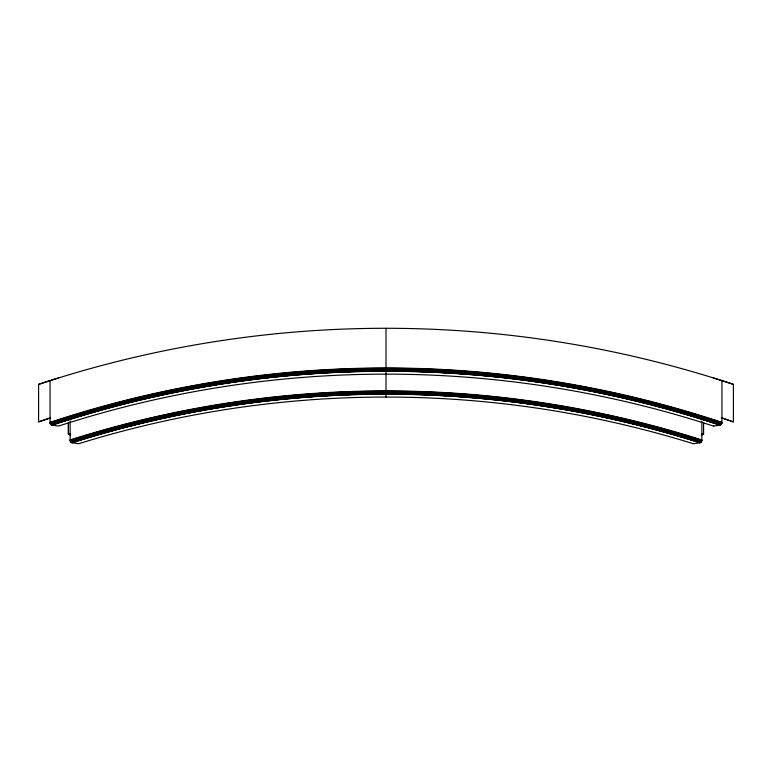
<?xml version="1.0" encoding="UTF-8"?>
<svg xmlns="http://www.w3.org/2000/svg" width="772" height="772" viewBox="0 0 772 772"><rect width="100%" height="100%" fill="white"/><g stroke="black" fill="none" stroke-linecap="round" stroke-linejoin="round"><path stroke-width="1.16" d="M68.409 422.535L68.409 434.346A1047.363 1047.363 0 0 1 70.638 433.642M70.127 421.039L70.127 439.972L70.677 441.912A1039.459 1039.459 0 0 1 701.323 441.912L701.873 439.972L701.873 421.039M58.662 377.923L50.064 380.625L50.064 422.38L50.614 424.33A1062.388 1062.388 0 0 1 721.386 424.33L721.936 422.38L721.936 380.625L713.338 377.923M38.6 421.869L50.605 417.826A1068.573 1068.573 0 0 0 38.6 421.869L38.6 384.36L50.064 380.625M70.127 433.796L68.409 434.346L68.409 423.268M70.127 435.601L70.667 435.437M701.873 433.796L703.591 434.346L703.591 422.535M701.333 435.437L701.873 435.601M721.936 380.625L733.4 384.36L733.4 421.869A1068.573 1068.573 0 0 0 721.328 417.797L733.4 421.869M386 328.283L386 369.701M386 371.255L386 392.63M386 394.183L386 397.069M70.127 439.972A1041.476 1041.476 0 0 1 701.873 439.972M70.146 440.339A1041.119 1041.119 0 0 1 701.854 440.339M70.194 440.696A1040.762 1040.762 0 0 1 701.806 440.696M70.271 441.034A1040.415 1040.415 0 0 1 701.729 441.034M70.377 441.352A1040.087 1040.087 0 0 1 701.623 441.352M70.513 441.652A1039.759 1039.759 0 0 1 701.487 441.652M70.87 442.144A1039.18 1039.18 0 0 1 701.13 442.144M71.082 442.346A1038.929 1038.929 0 0 1 700.918 442.346M71.314 442.51A1038.697 1038.697 0 0 1 700.687 442.51M71.564 442.636A1038.504 1038.504 0 0 1 700.436 442.636M71.835 442.723A1038.34 1038.34 0 0 1 700.165 442.723M701.362 433.642A1047.363 1047.363 0 0 1 703.591 434.346M38.6 384.36A1104.114 1104.114 0 0 1 733.4 384.36M51.763 425.131A1061.268 1061.268 0 0 1 720.237 425.131M51.502 425.044A1061.432 1061.432 0 0 1 720.498 425.044M51.251 424.918A1061.635 1061.635 0 0 1 720.749 424.918M51.02 424.754A1061.857 1061.857 0 0 1 720.98 424.754M50.807 424.561A1062.108 1062.108 0 0 1 721.193 424.561M50.45 424.069A1062.697 1062.697 0 0 1 721.55 424.069M50.315 423.77A1063.015 1063.015 0 0 1 721.685 423.77M50.209 423.452A1063.353 1063.353 0 0 1 721.791 423.452M50.132 423.114A1063.7 1063.7 0 0 1 721.868 423.114M50.083 422.757A1064.048 1064.048 0 0 1 721.917 422.757M50.064 422.38A1064.414 1064.414 0 0 1 721.936 422.38M694.096 443.601L693.275 443.717A1035.32 1035.32 0 0 0 78.725 443.717L72.114 442.771A1038.215 1038.215 0 0 1 699.886 442.771L694.096 443.601M713.753 425.98L713.338 426.038A1058.248 1058.248 0 0 0 58.662 426.038L52.042 425.169A1061.143 1061.143 0 0 1 719.958 425.169L713.753 425.98"/></g></svg>
